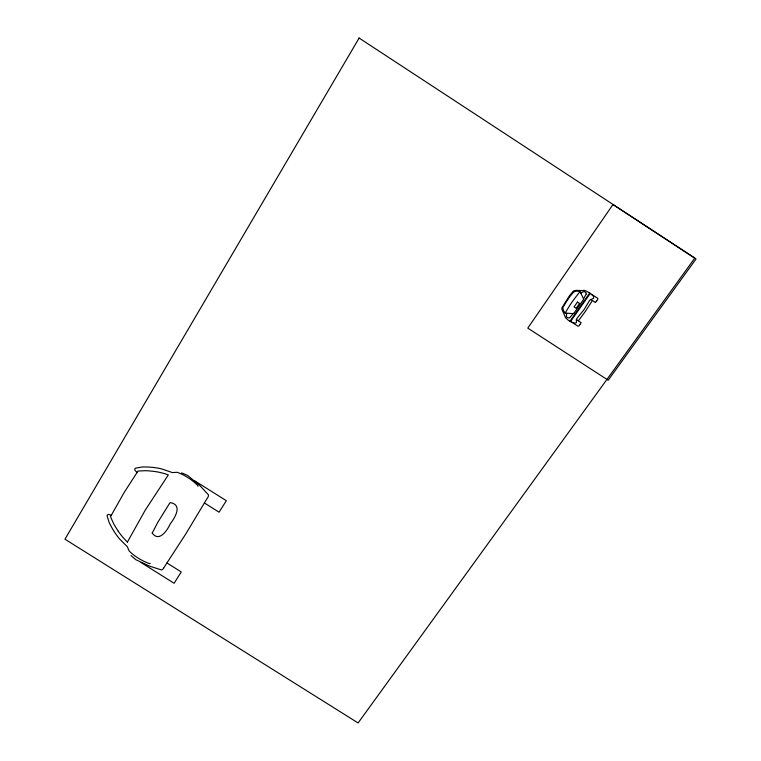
<?xml version="1.0" encoding="UTF-8"?>
<svg xmlns="http://www.w3.org/2000/svg" width="761" height="761" viewBox="0 0 761 761"><rect width="100%" height="100%" fill="white"/><g stroke="black" fill="none" stroke-linecap="round" stroke-linejoin="round"><path stroke-width="1.14" d="M567.696 299.634L562.874 307.511L563.045 309.27A58.863 56.019 -30.7 0 0 563.749 310.983L565.138 313.113L568.106 308.157A98.207 92.376 -22.9 0 1 574.079 299.263L579.882 291.701L578.151 291.178A21.888 21.023 -26.1 0 0 575.297 291.292L573.689 292.053A54.83 52.148 -25 0 0 567.744 299.653M197.965 486.336L197.984 485.737C192.4 479.963 185.085 475.206 177.484 472.391A4.642 4.281 37.3 0 0 176.39 472.334L172.414 472.6L162.426 469.137A47.953 43.691 36.3 0 0 157.803 468.082L153.655 467.492A92.728 83.767 34.1 0 0 149.47 467.102L144.048 466.931A40.228 36.671 37 0 0 141.822 467.035L135.325 468.224A1.826 1.674 39.8 0 0 134.868 468.814L134.925 470.384L137.085 472.438L124.157 492.51L110.507 516.681L113.418 523.226A46.592 42.502 36.6 0 0 115.368 526.679L118.269 531.207M576.429 321.123L576.334 320.438A1.503 1.436 -24.8 0 1 576.315 319.877L576.676 318.888A6.316 6.059 -24.7 0 1 577.304 317.908L584.001 309.708L589.309 300.918A4.937 4.728 -28.1 0 1 589.794 300.157L593.609 298.302L593.609 296.914A5.679 5.441 -28.7 0 0 593.38 296.362A4.062 3.891 -28.8 0 0 593.028 295.763L590.165 293.337A36.566 35.158 -23.9 0 0 586.712 291.311L584.115 290.255L582.469 290.616A2.159 2.074 -30.4 0 1 582.041 290.683L579.663 290.512A47.477 45.546 -21.9 0 0 578.36 290.417L577.913 290.398A22.012 21.146 -26.2 0 0 575.849 290.407L573.499 290.94L570.408 294.583A108.918 102.326 -23 0 0 568.572 297.113L561.875 308.015A2.083 2.007 -26.4 0 0 561.837 308.928L562.579 310.926A44.128 42.14 -29.8 0 0 563.501 312.876L565.613 317.813L568.029 320.02A25.17 24.152 -28.4 0 0 570.626 321.618C571.815 322.474 577.475 324.605 576.457 321.446M566.603 313.256L566.422 316.871A9.493 9.132 -26.4 0 0 568.02 317.813L568.134 317.832A1.769 1.703 -25.1 0 0 569.608 317.727M579.882 291.701L580.586 292.272M586.122 294.231L583.478 299.035A1.465 1.398 -28.5 0 1 583.468 299.463M583.411 299.644L573.899 313.237M592.41 300.538L585.18 311.677M127.391 542.098L145.418 509.86L168.333 474.902A65.208 59.158 35.3 0 0 154.493 471.449L149.108 470.907A46.478 42.293 36.4 0 0 145.142 470.707L137.998 471.059L137.066 472.476M194.445 480.648L226.34 500.7L219.063 512.229L204.443 502.992M163.625 568.201L164.566 566.631A56.333 50.968 28.8 0 1 165.346 565.404L185.979 533.642L205.889 500.481A57.551 53.203 28.9 0 1 206.688 499.187L207.734 497.589A5.413 4.994 34.6 0 0 208.495 495.316L208.466 495.192A1.798 1.665 34.3 0 0 208.409 494.812L199.715 485.413L187.748 475.539A10.083 9.294 36.5 0 0 186.521 474.969L181.594 472.857M573.337 313.494L569.77 317.584M580.053 324.357L580.5 323.691A6.098 5.85 -24.6 0 0 580.909 322.997L580.919 322.635M579.853 324.662L579.511 325.156A8.228 7.905 -24.4 0 1 578.95 325.879L578.046 326.241A4.461 4.281 -24.5 0 1 577.732 326.05L571.872 322.226M569.951 321.247L589.708 293.042M570.522 321.561L590.251 293.404M596.881 300.652L597.309 300.062A8.333 7.981 -29.3 0 0 597.813 299.282L597.794 298.293A4.509 4.309 -28.3 0 0 597.518 298.122L591.487 294.279M596.729 300.852L596.243 301.508A6.164 5.907 -28.8 0 1 595.72 302.146L595.292 302.279M584.762 312.248L578.37 320.8M565.138 313.113L566.136 313.332A3.282 3.158 -25 0 1 566.603 313.256A9.788 9.417 -23.8 0 1 567.754 313.266L571.492 313.513A20.851 20.062 -29.4 0 0 572.519 313.551L572.814 313.551M580.757 293.004L584.163 291.473A9.541 9.161 -28.4 0 1 585.685 292.566M150.231 563.397L149.736 563.663C142.317 561.142 135.087 556.71 129.38 551.249A4.537 4.081 35.2 0 1 128.856 550.308L127.325 546.702L119.962 539.359A47.972 43.719 36.3 0 1 117.013 535.725L114.654 532.3A94.697 87.315 35.7 0 1 112.457 528.762L109.888 524.015A40.152 36.538 36.8 0 1 108.975 521.979L107.054 515.654A1.798 1.627 38.1 0 1 107.349 514.988L108.671 514.35L111.306 515.321M595.102 302.222L590.669 299.387M166.982 562.978L181.251 571.949L174.098 583.278L141.089 562.55M576.4 319.534L580.757 322.426M131.044 555.53L134.992 558.964A9.864 8.894 34.7 0 0 136.019 559.801L149.66 566.184L161.513 569.932A1.76 1.589 32.9 0 0 161.874 569.827L162.083 569.723A5.394 4.87 33.2 0 0 163.605 568.191M585.675 292.576L585.751 292.652A1.788 1.712 -29.5 0 1 586.198 294.031M581.024 293.584L583.316 298.417M580.614 292.433L580.614 292.481A5.85 5.612 -30.1 0 0 581.052 293.565M573.784 313.323A1.379 1.332 -26 0 1 573.337 313.494M127.429 542.06A65.998 60.49 36.2 0 1 118.231 531.235M152.21 533.1C159.001 542.536 167.22 530.617 170.217 523.948C175.04 517.632 182.887 504.714 170.236 502.602A5.479 5.023 35.6 0 0 169.655 503.202L157.765 522.36L152.21 533.1M359.116 38.05L64.961 539.207L358.108 722.95L694.831 258.074L359.116 38.05M612.957 204.547L527.782 328.124L608.172 380.215L696.039 258.997L612.957 204.547M577.437 302.098L574.06 306.921L576.163 308.281L579.54 303.458L577.437 302.098"/></g></svg>
